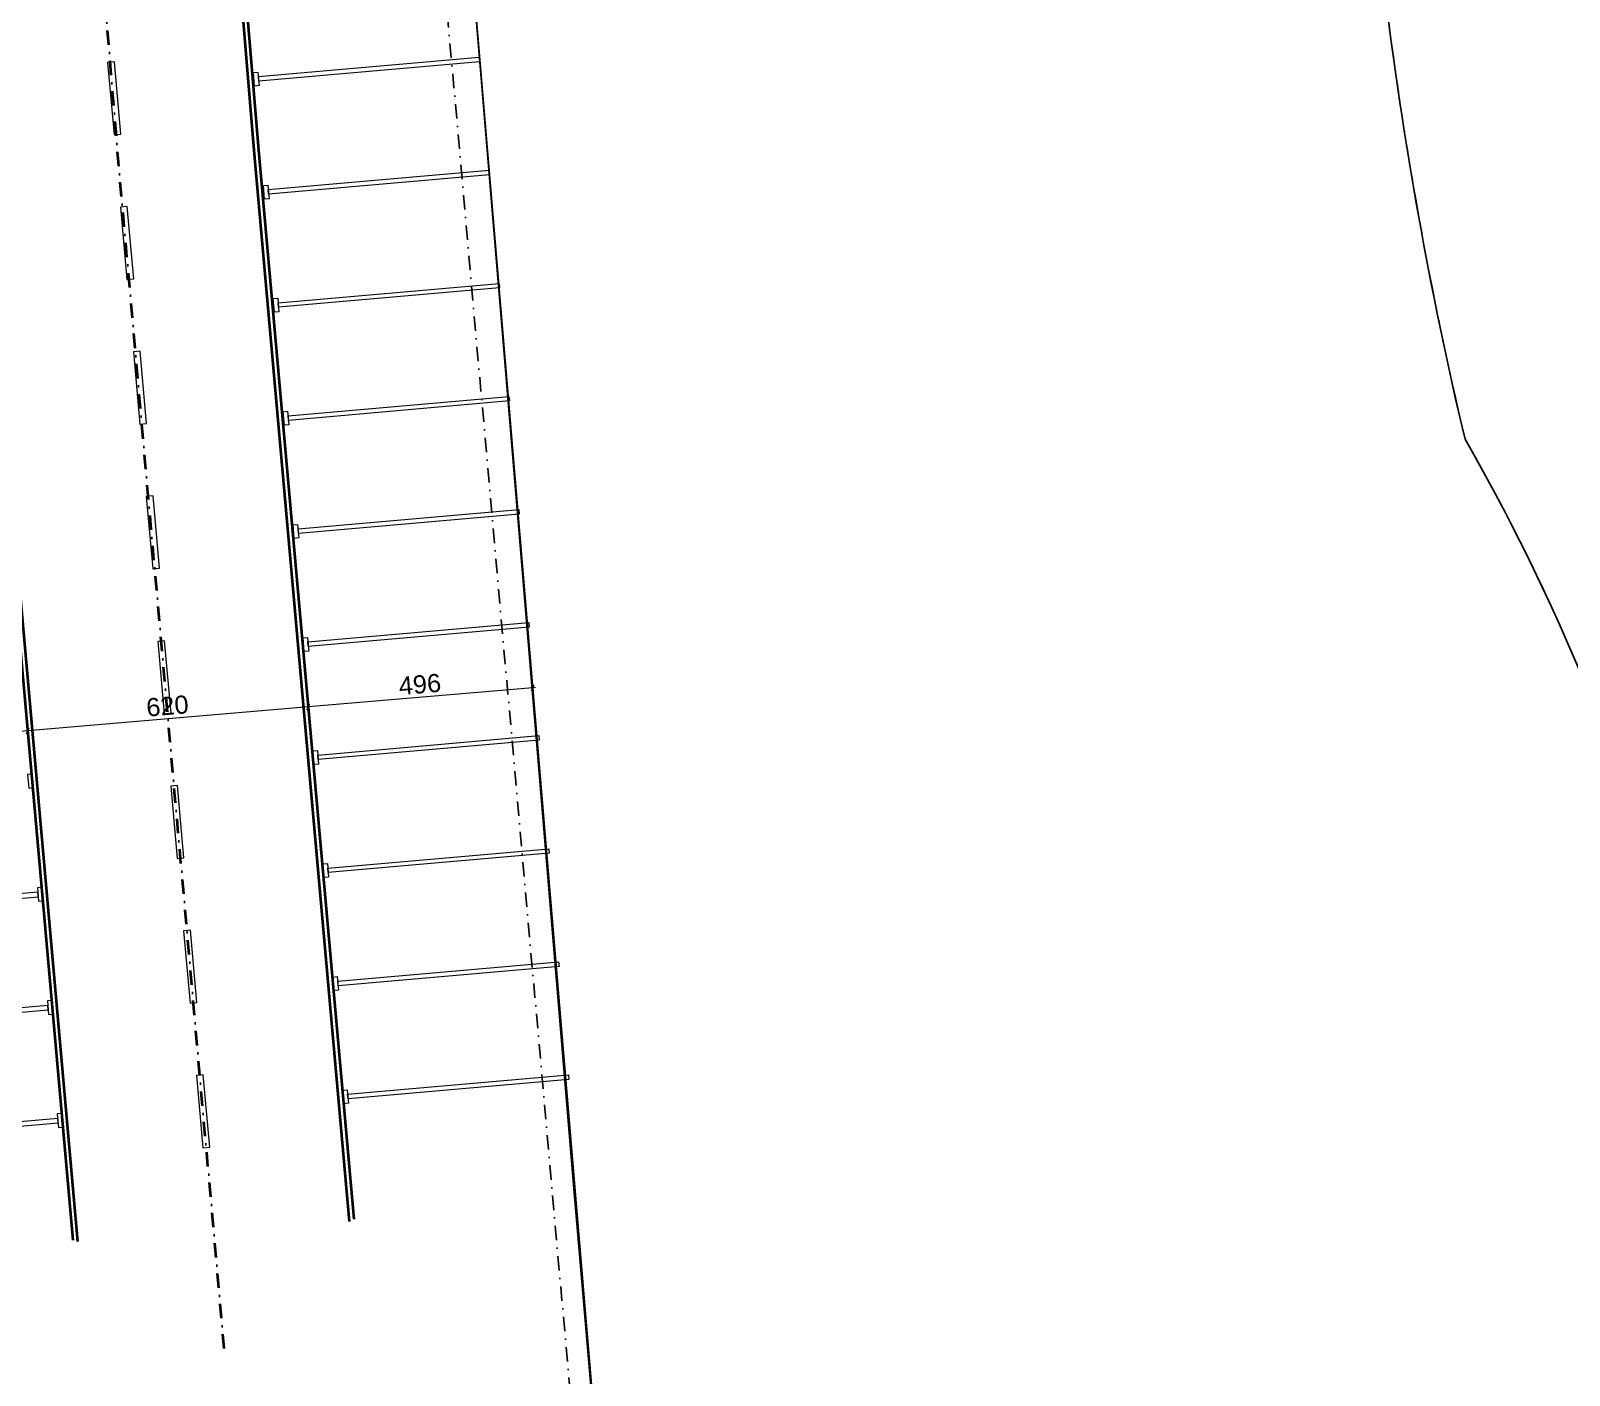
# Model space of a CAD drawing. Header units: millimetres. Extents: x -293269 to 249652, y -282216 to 177033.
# Drawn here: x 15903 to 49772, y -143687 to -114076 of the extents above; entities that cross this region are included whole.
import ezdxf

# ---------------------------------------------------------------- set-up
doc = ezdxf.new("R2010")
doc.units = ezdxf.units.MM
doc.header["$MEASUREMENT"] = 0
doc.linetypes.add('Dot & Dashed', pattern=[670.277762, 317.5, -176.388889, 0, -176.388874])
doc.layers.add('New_Dimensioning - General', color=7, linetype='Continuous')
doc.layers.add('New_Structural - Bearing', color=7, linetype='Continuous')
for name, color, linetype, lineweight in [('New_Dimensioning - General_Pen_No__1', 7, 'Continuous', 13), ('New_Dimensioning - General_Pen_No__142', 8, 'Continuous', 13), ('New_Drawing & Figure_Pen_No__26', 5, 'Continuous', 35), ('New_Drawing & Figure_Pen_No__75', 6, 'Continuous', 20), ('New_Structural - Bearing_Pen_No__1', 7, 'Continuous', 13), ('New_Structural - Bearing_Pen_No__101', 252, 'Continuous', 13)]:
    doc.layers.add(name, color=color, linetype=linetype, lineweight=lineweight)
for name, color, linetype, lineweight, true_color in [('New_Dimensioning - General_Pen_No__161', 7, 'Continuous', 13, 0x6a6a6a), ('New_Drawing & Figure_Pen_No__58', 7, 'Continuous', 25, 0xdf0000), ('New_Structural - Bearing_Pen_No__150', 7, 'Continuous', 25, 0x5b5b00)]:
    doc.layers.add(name, color=color, linetype=linetype, lineweight=lineweight, true_color=true_color)
doc.styles.add('GENERATED_STYLE_1', font='arial.ttf')
doc.dimstyles.new('GENERATED_STYLE__1', dxfattribs={"dimtxt": 400, "dimasz": 95, "dimexe": 0.18, "dimexo": 100000, "dimgap": 0, "dimtad": 1, "dimdec": 0, "dimlfac": 0.1, "dimzin": 0, "dimdsep": 46, "dimtxsty": 'GENERATED_STYLE_1', "dimblk": 'ARROWHEAD_2', "dimblk1": 'ARROWHEAD_2', "dimblk2": 'ARROWHEAD_2', "dimcen": 0.09, "dimclrd": 256, "dimclre": 256, "dimclrt": 7, "dimadec": 0, "dimazin": 0, "dimtfac": 1, "dimtdec": 4, "dimtmove": 0, "dimatfit": 3, "dimfxl": 0, "dimtolj": 1, "dimtzin": 0, "dimarcsym": 0})
doc.dimstyles.new('GENERATED_STYLE__3', dxfattribs={"dimtxt": 400, "dimasz": 95, "dimexe": 0.18, "dimexo": 3, "dimgap": 0, "dimtad": 1, "dimdec": 0, "dimlfac": 0.1, "dimzin": 0, "dimdsep": 46, "dimtxsty": 'GENERATED_STYLE_1', "dimblk": 'ARROWHEAD_2', "dimblk1": 'ARROWHEAD_2', "dimblk2": 'ARROWHEAD_2', "dimcen": 0.09, "dimclrd": 256, "dimclre": 256, "dimclrt": 7, "dimadec": 0, "dimazin": 0, "dimtfac": 1, "dimtdec": 4, "dimtmove": 0, "dimatfit": 3, "dimfxl": 0, "dimtolj": 1, "dimtzin": 0, "dimarcsym": 0})

# ---------------------------------------------------------------- blocks, each defined once
blk = doc.blocks.new('Slab_180', base_point=(11639, -138556))
at = {"layer": 'New_Structural - Bearing_Pen_No__1', "color": 7, "linetype": 'Continuous', "lineweight": 13, "flags": 128}
blk.add_lwpolyline([(11639, -138556), (16503, -138130), (16495, -138031), (11631, -138456)], close=True, dxfattribs=at)
blk = doc.blocks.new('Slab_181', base_point=(16486, -137931))
at = {"layer": 'New_Structural - Bearing_Pen_No__1', "color": 7, "linetype": 'Continuous', "lineweight": 13, "flags": 128}
blk.add_lwpolyline([(16486, -137931), (16512, -138230), (16612, -138221), (16585, -137922)], close=True, dxfattribs=at)
blk = doc.blocks.new('Slab_182', base_point=(11421, -136065))
at = {"layer": 'New_Structural - Bearing_Pen_No__1', "color": 7, "linetype": 'Continuous', "lineweight": 13, "flags": 128}
blk.add_lwpolyline([(11421, -136065), (16285, -135640), (16277, -135540), (11413, -135966)], close=True, dxfattribs=at)
blk = doc.blocks.new('Slab_183', base_point=(16268, -135440))
at = {"layer": 'New_Structural - Bearing_Pen_No__1', "color": 7, "linetype": 'Continuous', "lineweight": 13, "flags": 128}
blk.add_lwpolyline([(16268, -135440), (16294, -135739), (16394, -135731), (16368, -135432)], close=True, dxfattribs=at)
blk = doc.blocks.new('Slab_184', base_point=(11203, -133575))
at = {"layer": 'New_Structural - Bearing_Pen_No__1', "color": 7, "linetype": 'Continuous', "lineweight": 13, "flags": 128}
blk.add_lwpolyline([(11203, -133575), (16067, -133149), (16059, -133050), (11195, -133475)], close=True, dxfattribs=at)
blk = doc.blocks.new('Slab_185', base_point=(16050, -132950))
at = {"layer": 'New_Structural - Bearing_Pen_No__1', "color": 7, "linetype": 'Continuous', "lineweight": 13, "flags": 128}
blk.add_lwpolyline([(16050, -132950), (16076, -133249), (16176, -133240), (16150, -132941)], close=True, dxfattribs=at)
blk = doc.blocks.new('Slab_187', base_point=(15833, -130459))
at = {"layer": 'New_Structural - Bearing_Pen_No__1', "color": 7, "linetype": 'Continuous', "lineweight": 13, "flags": 128}
blk.add_lwpolyline([(15833, -130459), (15859, -130758), (15959, -130750), (15933, -130451)], close=True, dxfattribs=at)
blk = doc.blocks.new('Slab_202', base_point=(27751, -137172))
at = {"layer": 'New_Structural - Bearing_Pen_No__1', "color": 7, "linetype": 'Continuous', "lineweight": 13, "flags": 128}
blk.add_lwpolyline([(27751, -137172), (22887, -137599), (22879, -137499), (27743, -137072)], close=True, dxfattribs=at)
blk = doc.blocks.new('Slab_203', base_point=(22870, -137399))
at = {"layer": 'New_Structural - Bearing_Pen_No__1', "color": 7, "linetype": 'Continuous', "lineweight": 13, "flags": 128}
blk.add_lwpolyline([(22870, -137399), (22896, -137698), (22797, -137707), (22770, -137408)], close=True, dxfattribs=at)
blk = doc.blocks.new('Slab_204', base_point=(27533, -134682))
at = {"layer": 'New_Structural - Bearing_Pen_No__1', "color": 7, "linetype": 'Continuous', "lineweight": 13, "flags": 128}
blk.add_lwpolyline([(27533, -134682), (22669, -135108), (22660, -135009), (27524, -134582)], close=True, dxfattribs=at)
blk = doc.blocks.new('Slab_205', base_point=(22652, -134909))
at = {"layer": 'New_Structural - Bearing_Pen_No__1', "color": 7, "linetype": 'Continuous', "lineweight": 13, "flags": 128}
blk.add_lwpolyline([(22652, -134909), (22678, -135208), (22578, -135216), (22552, -134918)], close=True, dxfattribs=at)
blk = doc.blocks.new('Slab_206', base_point=(27314, -132191))
at = {"layer": 'New_Structural - Bearing_Pen_No__1', "color": 7, "linetype": 'Continuous', "lineweight": 13, "flags": 128}
blk.add_lwpolyline([(27314, -132191), (22451, -132618), (22442, -132518), (27306, -132091)], close=True, dxfattribs=at)
blk = doc.blocks.new('Slab_207', base_point=(22433, -132418))
at = {"layer": 'New_Structural - Bearing_Pen_No__1', "color": 7, "linetype": 'Continuous', "lineweight": 13, "flags": 128}
blk.add_lwpolyline([(22433, -132418), (22459, -132717), (22360, -132726), (22333, -132427)], close=True, dxfattribs=at)
blk = doc.blocks.new('Slab_208', base_point=(27095, -129701))
at = {"layer": 'New_Structural - Bearing_Pen_No__1', "color": 7, "linetype": 'Continuous', "lineweight": 13, "flags": 128}
blk.add_lwpolyline([(27095, -129701), (22231, -130127), (22223, -130028), (27086, -129601)], close=True, dxfattribs=at)
blk = doc.blocks.new('Slab_209', base_point=(22214, -129928))
at = {"layer": 'New_Structural - Bearing_Pen_No__1', "color": 7, "linetype": 'Continuous', "lineweight": 13, "flags": 128}
blk.add_lwpolyline([(22214, -129928), (22240, -130227), (22140, -130236), (22114, -129937)], close=True, dxfattribs=at)
blk = doc.blocks.new('Slab_210', base_point=(26877, -127210))
at = {"layer": 'New_Structural - Bearing_Pen_No__1', "color": 7, "linetype": 'Continuous', "lineweight": 13, "flags": 128}
blk.add_lwpolyline([(26877, -127210), (22013, -127637), (22004, -127537), (26868, -127111)], close=True, dxfattribs=at)
blk = doc.blocks.new('Slab_211', base_point=(21995, -127438))
at = {"layer": 'New_Structural - Bearing_Pen_No__1', "color": 7, "linetype": 'Continuous', "lineweight": 13, "flags": 128}
blk.add_lwpolyline([(21995, -127438), (22022, -127737), (21922, -127745), (21896, -127446)], close=True, dxfattribs=at)
blk = doc.blocks.new('Slab_212', base_point=(26658, -124720))
at = {"layer": 'New_Structural - Bearing_Pen_No__1', "color": 7, "linetype": 'Continuous', "lineweight": 13, "flags": 128}
blk.add_lwpolyline([(26658, -124720), (21794, -125146), (21786, -125047), (26649, -124620)], close=True, dxfattribs=at)
blk = doc.blocks.new('Slab_213', base_point=(21777, -124947))
at = {"layer": 'New_Structural - Bearing_Pen_No__1', "color": 7, "linetype": 'Continuous', "lineweight": 13, "flags": 128}
blk.add_lwpolyline([(21777, -124947), (21803, -125246), (21703, -125255), (21677, -124956)], close=True, dxfattribs=at)
blk = doc.blocks.new('Slab_214', base_point=(26440, -122229))
at = {"layer": 'New_Structural - Bearing_Pen_No__1', "color": 7, "linetype": 'Continuous', "lineweight": 13, "flags": 128}
blk.add_lwpolyline([(26440, -122229), (21576, -122656), (21567, -122556), (26431, -122130)], close=True, dxfattribs=at)
blk = doc.blocks.new('Slab_215', base_point=(21558, -122457))
at = {"layer": 'New_Structural - Bearing_Pen_No__1', "color": 7, "linetype": 'Continuous', "lineweight": 13, "flags": 128}
blk.add_lwpolyline([(21558, -122457), (21585, -122756), (21485, -122764), (21459, -122466)], close=True, dxfattribs=at)
blk = doc.blocks.new('Slab_216', base_point=(26222, -119739))
at = {"layer": 'New_Structural - Bearing_Pen_No__1', "color": 7, "linetype": 'Continuous', "lineweight": 13, "flags": 128}
blk.add_lwpolyline([(26222, -119739), (21358, -120165), (21350, -120066), (26213, -119639)], close=True, dxfattribs=at)
blk = doc.blocks.new('Slab_217', base_point=(21341, -119966))
at = {"layer": 'New_Structural - Bearing_Pen_No__1', "color": 7, "linetype": 'Continuous', "lineweight": 13, "flags": 128}
blk.add_lwpolyline([(21341, -119966), (21367, -120265), (21268, -120274), (21241, -119975)], close=True, dxfattribs=at)
blk = doc.blocks.new('Slab_218', base_point=(26004, -117248))
at = {"layer": 'New_Structural - Bearing_Pen_No__1', "color": 7, "linetype": 'Continuous', "lineweight": 13, "flags": 128}
blk.add_lwpolyline([(26004, -117248), (21140, -117675), (21131, -117575), (25995, -117149)], close=True, dxfattribs=at)
blk = doc.blocks.new('Slab_219', base_point=(21122, -117476))
at = {"layer": 'New_Structural - Bearing_Pen_No__1', "color": 7, "linetype": 'Continuous', "lineweight": 13, "flags": 128}
blk.add_lwpolyline([(21122, -117476), (21149, -117775), (21049, -117783), (21023, -117485)], close=True, dxfattribs=at)
blk = doc.blocks.new('Slab_220', base_point=(25785, -114758))
at = {"layer": 'New_Structural - Bearing_Pen_No__1', "color": 7, "linetype": 'Continuous', "lineweight": 13, "flags": 128}
blk.add_lwpolyline([(25785, -114758), (20921, -115185), (20913, -115085), (25777, -114658)], close=True, dxfattribs=at)
blk = doc.blocks.new('Slab_221', base_point=(20904, -114985))
at = {"layer": 'New_Structural - Bearing_Pen_No__1', "color": 7, "linetype": 'Continuous', "lineweight": 13, "flags": 128}
blk.add_lwpolyline([(20904, -114985), (20930, -115284), (20831, -115293), (20804, -114994)], close=True, dxfattribs=at)
blk = doc.blocks.new('Slab_754', base_point=(18737, -125914))
at = {"layer": 'New_Structural - Bearing_Pen_No__1', "color": 7, "linetype": 'Continuous', "lineweight": 13, "flags": 128}
blk.add_lwpolyline([(18737, -125914), (18595, -124321), (18446, -124334), (18587, -125928)], close=True, dxfattribs=at)
blk = doc.blocks.new('Slab_755', base_point=(18453, -122727))
at = {"layer": 'New_Structural - Bearing_Pen_No__1', "color": 7, "linetype": 'Continuous', "lineweight": 13, "flags": 128}
blk.add_lwpolyline([(18453, -122727), (18312, -121133), (18162, -121147), (18304, -122740)], close=True, dxfattribs=at)
blk = doc.blocks.new('Slab_756', base_point=(18170, -119540))
at = {"layer": 'New_Structural - Bearing_Pen_No__1', "color": 7, "linetype": 'Continuous', "lineweight": 13, "flags": 128}
blk.add_lwpolyline([(18170, -119540), (18028, -117946), (17879, -117959), (18021, -119553)], close=True, dxfattribs=at)
blk = doc.blocks.new('Slab_757', base_point=(17887, -116352))
at = {"layer": 'New_Structural - Bearing_Pen_No__1', "color": 7, "linetype": 'Continuous', "lineweight": 13, "flags": 128}
blk.add_lwpolyline([(17887, -116352), (17745, -114758), (17596, -114772), (17737, -116365)], close=True, dxfattribs=at)
blk = doc.blocks.new('Slab_759', base_point=(19842, -138667))
at = {"layer": 'New_Structural - Bearing_Pen_No__1', "color": 7, "linetype": 'Continuous', "lineweight": 13, "flags": 128}
blk.add_lwpolyline([(19842, -138667), (19701, -137073), (19551, -137086), (19693, -138680)], close=True, dxfattribs=at)
blk = doc.blocks.new('Slab_760', base_point=(19559, -135479))
at = {"layer": 'New_Structural - Bearing_Pen_No__1', "color": 7, "linetype": 'Continuous', "lineweight": 13, "flags": 128}
blk.add_lwpolyline([(19559, -135479), (19417, -133885), (19268, -133899), (19410, -135492)], close=True, dxfattribs=at)
blk = doc.blocks.new('Slab_761', base_point=(19276, -132292))
at = {"layer": 'New_Structural - Bearing_Pen_No__1', "color": 7, "linetype": 'Continuous', "lineweight": 13, "flags": 128}
blk.add_lwpolyline([(19276, -132292), (19134, -130698), (18984, -130711), (19126, -132305)], close=True, dxfattribs=at)
blk = doc.blocks.new('Slab_762', base_point=(18992, -129104))
at = {"layer": 'New_Structural - Bearing_Pen_No__1', "color": 7, "linetype": 'Continuous', "lineweight": 13, "flags": 128}
blk.add_lwpolyline([(18992, -129104), (18850, -127511), (18701, -127524), (18843, -129118)], close=True, dxfattribs=at)
blk = doc.blocks.new('Slab_843', base_point=(-173255, -111975))
at = {"layer": 'New_Structural - Bearing_Pen_No__101', "color": 252, "linetype": 'Continuous', "lineweight": 13, "flags": 128}
for points in [[(-172736, -118014), (9124, -102449, -0.127854), (11452, -102986, 0.081118), (13030, -104315, -0.128604), (13957, -106532), (14297, -110619), (9214, -111041), (11842, -141037), (12992, -154422), (29019, -153045), (27869, -139660), (27863, -139660), (25365, -109659), (20273, -110082), (19924, -105883, -0.122889), (20477, -103677, 0.5103), (19629, -93347, -0.123985), (18689, -91024), (18338, -86812), (23421, -86389), (16093, 1761)], [(28816, -5980), (45053, -103120, 0.055989), (47478, -123074, -0.081995), (52636, -136829, -0.025369)]]:
    blk.add_lwpolyline(points, format="xyb", dxfattribs=at)
blk = doc.blocks.new('Slab_887', base_point=(-172731, -118055))
at = {"layer": 'New_Structural - Bearing_Pen_No__150', "color": 58, "linetype": 'Continuous', "lineweight": 25, "true_color": 0x5b5b00, "flags": 128}
blk.add_lwpolyline([(-158624, -282216), (75301, -262113), (66871, -246140, -0.029963), (61067, -230720, -0.021692), (57812, -218631, -0.058373), (54567, -179179, 0.031215), (52636, -136829, 0.081995), (47478, -123074, -0.055989), (45053, -103120), (28816, -5980)], format="xyb", dxfattribs=at)
blk.add_lwpolyline([(16093, 1761), (25365, -109659), (29019, -153045), (31644, -187506), (31675, -187854), (32096, -192588), (34968, -224851), (-8121, -235054), (-14448, -160744), (-14340, -160735), (-17517, -124689), (-19195, -104984), (-172731, -118055)], dxfattribs=at)
blk = doc.blocks.new('*D1310')
at = {"layer": 'New_Dimensioning - General_Pen_No__142', "color": 8, "linetype": 'Continuous', "lineweight": 13}
for p, q in [((26925, -128611), (26987, -128481)), ((21984, -129032), (22045, -128901))]:
    blk.add_line(p, q, dxfattribs=at)
at = {"layer": 'New_Dimensioning - General_Pen_No__161', "color": 251, "linetype": 'Continuous', "lineweight": 13, "true_color": 0x6a6a6a}
for p, q in [((26956, -128546), (22015, -128967)), ((26948, -128452), (26964, -128639)), ((27017, -128541), (26956, -128546)), ((22015, -128967), (15839, -129493)), ((22007, -128873), (22023, -129060))]:
    blk.add_line(p, q, dxfattribs=at)
at = {"layer": 'New_Dimensioning - General_Pen_No__1', "color": 7, "lineweight": 13, "insert": (24023, -128715), "char_height": 400, "attachment_point": 7, "rotation": 4.8674, "style": 'GENERATED_STYLE_1'}
blk.add_mtext('\\A1;{\\pql;\\fArial|b0|i0|c0|p0;\\W1.000000;496}', dxfattribs=at)
blk = doc.blocks.new('ARROWHEAD_2')
at = {"color": 0, "linetype": 'Continuous', "lineweight": 0}
for p, q in [((0, 0), (-1, 0)), ((-0.38, -0.66), (0.38, 0.66))]:
    blk.add_line(p, q, dxfattribs=at)
blk = doc.blocks.new('*D1311')
at = {"layer": 'New_Dimensioning - General_Pen_No__142', "color": 8, "linetype": 'Continuous', "lineweight": 13}
for p, q in [((21984, -129032), (22045, -128901)), ((15808, -129558), (15869, -129427))]:
    blk.add_line(p, q, dxfattribs=at)
at = {"layer": 'New_Dimensioning - General_Pen_No__161', "color": 251, "linetype": 'Continuous', "lineweight": 13, "true_color": 0x6a6a6a}
for p, q in [((22015, -128967), (15839, -129493)), ((15839, -129493), (10810, -129921)), ((15831, -129399), (15847, -129586))]:
    blk.add_line(p, q, dxfattribs=at)
at = {"layer": 'New_Dimensioning - General_Pen_No__1', "color": 7, "lineweight": 13, "insert": (18464, -129189), "char_height": 400, "attachment_point": 7, "rotation": 4.8674, "style": 'GENERATED_STYLE_1'}
blk.add_mtext('\\A1;{\\pql;\\fArial|b0|i0|c0|p0;\\W1.000000;620}', dxfattribs=at)
blk = doc.blocks.new('*D1335')
at = {"layer": 'New_Dimensioning - General_Pen_No__142', "color": 8, "linetype": 'Continuous', "lineweight": 13}
for p, q in [((25559, -167978), (25621, -167848)), ((-13135, -171273), (-13073, -171143))]:
    blk.add_line(p, q, dxfattribs=at)
at = {"layer": 'New_Dimensioning - General_Pen_No__161', "color": 251, "linetype": 'Continuous', "lineweight": 13, "true_color": 0x6a6a6a}
for p, q in [((25590, -167913), (-13104, -171208)), ((-13104, -171208), (-13353, -171229)), ((-13112, -171115), (-13096, -171302))]:
    blk.add_line(p, q, dxfattribs=at)
at = {"layer": 'New_Dimensioning - General_Pen_No__1', "color": 7, "lineweight": 13, "char_height": 400, "attachment_point": 7, "rotation": 4.8674, "style": 'GENERATED_STYLE_1'}
for s, insert in [('\\A1;{\\pql;\\fArial|b0|i0|c0|p0;\\W1.000000;3,883}', (5552, -169539)), ('\\A1;{\\pql;\\fArial|b0|i0|c0|p0;\\W1.000000;25}', (-13075, -171125))]:
    blk.add_mtext(s, dxfattribs=dict(at, insert=insert))

msp = doc.modelspace()

# ---------------------------------------------------------------- linework, layer by layer
at = {"layer": 'New_Drawing & Figure_Pen_No__26', "color": 5, "linetype": 'Dot & Dashed', "lineweight": 35, "flags": 128}
msp.add_lwpolyline([(20161, -143098.8), (17835.2, -116970.6), (16869, -105347.9)], dxfattribs=at)
at = {"layer": 'New_Drawing & Figure_Pen_No__26', "color": 5, "linetype": 'Continuous', "lineweight": 35, "flags": 128}
for points in [[(22923.5, -140297.8), (20824.1, -116713.3), (19923.8, -105883.1)], [(23019.9, -140253), (20923.7, -116704.8), (20023.8, -105878.8)], [(16836.2, -140711), (14746.6, -117236.4), (13857.7, -106543.5)], [(16939.2, -140740), (14846.2, -117227.9), (13957.1, -106532.4)]]:
    msp.add_lwpolyline(points, dxfattribs=at)
at = {"layer": 'New_Drawing & Figure_Pen_No__58', "color": 12, "linetype": 'Dot & Dashed', "lineweight": 25, "true_color": 0xdf0000, "flags": 128}
msp.add_lwpolyline([(34967.9, -224850.7), (22271.9, -82224.6), (15222.8, 2570.2), (2561.4, 51296.3), (2496.3, 51276.5), (-11221.1, 105039.9), (-55008.3, 97771.4), (-57486.1, 97328.9), (-52801.9, 80352.2), (-40575.9, 38673), (-28732, -4568.2), (-24418.2, -43626.1), (-8121.5, -235053.8)], close=True, dxfattribs=at)
at = {"layer": 'New_Drawing & Figure_Pen_No__75', "color": 6, "linetype": 'Dot & Dashed', "lineweight": 20}
for centre, radius, start, end in [((135084.7, -102303.9), 90034.9, 180.51929, 193.337537), ((8398.9, -145571.8), 45092.7, 11.17907, 29.929)]:
    msp.add_arc(centre, radius, start, end, dxfattribs=at)

# ---------------------------------------------------------------- block references
at = {"layer": 'New_Structural - Bearing', "color": 252, "linetype": 'Continuous', "lineweight": 13}
msp.add_blockref('Slab_843', (-173254.8, -111975.2), dxfattribs=at)
at = {"layer": 'New_Structural - Bearing', "color": 58, "linetype": 'Continuous', "lineweight": 25, "true_color": 0x5b5b00}
msp.add_blockref('Slab_887', (-172731.4, -118054.8), dxfattribs=at)
at = {"layer": 'New_Structural - Bearing', "color": 7, "linetype": 'Continuous', "lineweight": 13}
for name, p in [('Slab_757', (17886.7, -116352.1)), ('Slab_220', (25785.3, -114758)), ('Slab_221', (20904, -114985.4)), ('Slab_218', (26003.7, -117248.4)), ('Slab_219', (21122.5, -117475.8)), ('Slab_756', (18170.1, -119539.5)), ('Slab_216', (26222.2, -119738.9)), ('Slab_217', (21340.9, -119966.3)), ('Slab_755', (18453.5, -122727)), ('Slab_214', (26439.7, -122229.4)), ('Slab_215', (21558.4, -122456.8)), ('Slab_754', (18736.8, -125914.4)), ('Slab_212', (26658.2, -124719.8)), ('Slab_213', (21776.9, -124947.2)), ('Slab_210', (26876.6, -127210.3)), ('Slab_762', (18992.2, -129104.3)), ('Slab_211', (21995.3, -127437.7)), ('Slab_208', (27095, -129700.7)), ('Slab_209', (22213.8, -129928.1)), ('Slab_187', (15832.9, -130459.5)), ('Slab_761', (19275.6, -132291.7)), ('Slab_207', (22433.1, -132418.4)), ('Slab_206', (27314.4, -132191.1)), ('Slab_184', (11203.5, -133574.9)), ('Slab_185', (16049.9, -132950)), ('Slab_760', (19559, -135479.2)), ('Slab_204', (27532.8, -134681.5)), ('Slab_205', (22651.6, -134908.9)), ('Slab_183', (16267.9, -135440.5)), ('Slab_182', (11421.5, -136065.4)), ('Slab_759', (19842.4, -138666.6)), ('Slab_202', (27751.3, -137171.9)), ('Slab_203', (22870, -137399.3)), ('Slab_180', (11639.4, -138555.9)), ('Slab_181', (16485.9, -137931))]:
    msp.add_blockref(name, p, dxfattribs=at)

# ---------------------------------------------------------------- dimensions: what is measured, and where the dimension line sits
at = {"layer": 'New_Dimensioning - General', "color": 251, "linetype": 'Continuous', "lineweight": 13, "true_color": 0x6a6a6a}
for base, p1, p2, dimstyle, picture, middle in [((-13104, -171208.1), (24697.7, -157435.5), (-22911.7, -56035.2), 'GENERATED_STYLE__3', '*D1335', (6203, -169283)), ((22014.8, -128966.6), (26945.4, -128421.7), (22004.5, -128846.1), 'GENERATED_STYLE__1', '*D1310', (24460.6, -128477.3)), ((15838.7, -129492.6), (22004.5, -128846.1), (15863, -129778.1), 'GENERATED_STYLE__1', '*D1311', (18902, -128950.7))]:
    dim = msp.add_linear_dim(base=base, p1=p1, p2=p2, angle=184.8674, dimstyle=dimstyle, dxfattribs=at)
    dim.commit()
    dim.dimension.update_dxf_attribs({"geometry": picture, "text_midpoint": middle, "dimtype": 160, "text_rotation": 4.8674})

doc.saveas('drawing.dxf')
